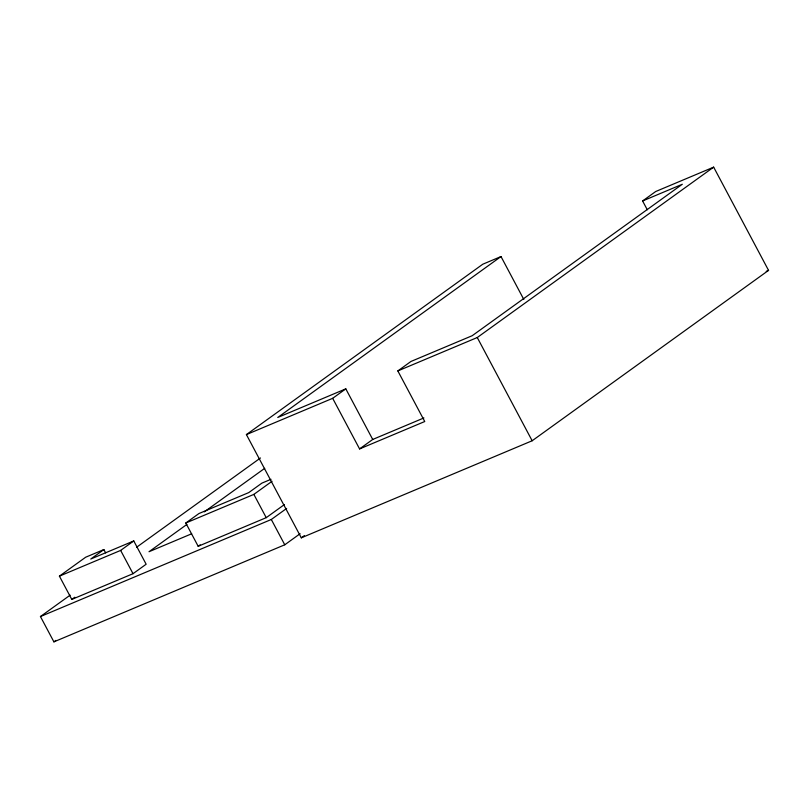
<?xml version="1.0" encoding="UTF-8"?>
<svg xmlns="http://www.w3.org/2000/svg" width="809" height="809" viewBox="0 0 809 809"><rect width="100%" height="100%" fill="white"/><g stroke="black" fill="none" stroke-linecap="round" stroke-linejoin="round"><path stroke-width="1.21" d="M647.281 209.764L642.599 200.966L655.735 191.5L713.659 167.139L768.55 270.378L532.16 440.763L301.302 537.833L246.411 434.595L482.801 264.209L501.004 256.554L523.817 299.461M501.004 256.554L277.75 417.474L345.807 388.856L372.716 439.459L359.58 448.924L332.671 398.321L345.807 388.856M103.876 549.564L90.75 559.039L133.768 540.938L146.146 564.227L133.02 573.692L71.789 599.429L59.411 576.15L85.673 557.219L103.876 549.564L105.645 552.891M59.411 576.15L120.642 550.413L133.768 540.938M300.109 533.728L284.758 544.791L53.9 641.861L40.45 616.549L70.13 595.161M136.64 547.218L260.468 457.975M71.789 599.429L74.812 597.244M284.414 504.563L266.232 517.669L198.175 546.287L185.797 523.008L198.933 513.543L248.788 492.58L261.914 483.115L271.015 479.292M359.58 448.924L424.745 421.529L397.836 370.927L410.962 361.461L472.193 335.715L682.321 184.26L642.599 200.966M186.889 524.424L149.008 551.728L191.672 533.788M204.293 511.875L264.715 468.33M185.797 523.008L253.854 494.39L272.036 481.284M53.9 641.861L55.952 640.384M397.836 370.927L477.27 337.525L713.659 167.139M198.175 546.287L200.197 544.831M40.45 616.549L271.308 519.489L286.649 508.426M301.302 537.833L304.376 535.619M246.411 434.595L332.671 398.321M766.234 271.359L768.55 270.378M372.716 439.459L423.916 417.94M477.27 337.525L532.16 440.763M271.308 519.489L284.758 544.791M253.854 494.39L266.232 517.669M120.642 550.413L133.02 573.692"/></g></svg>
